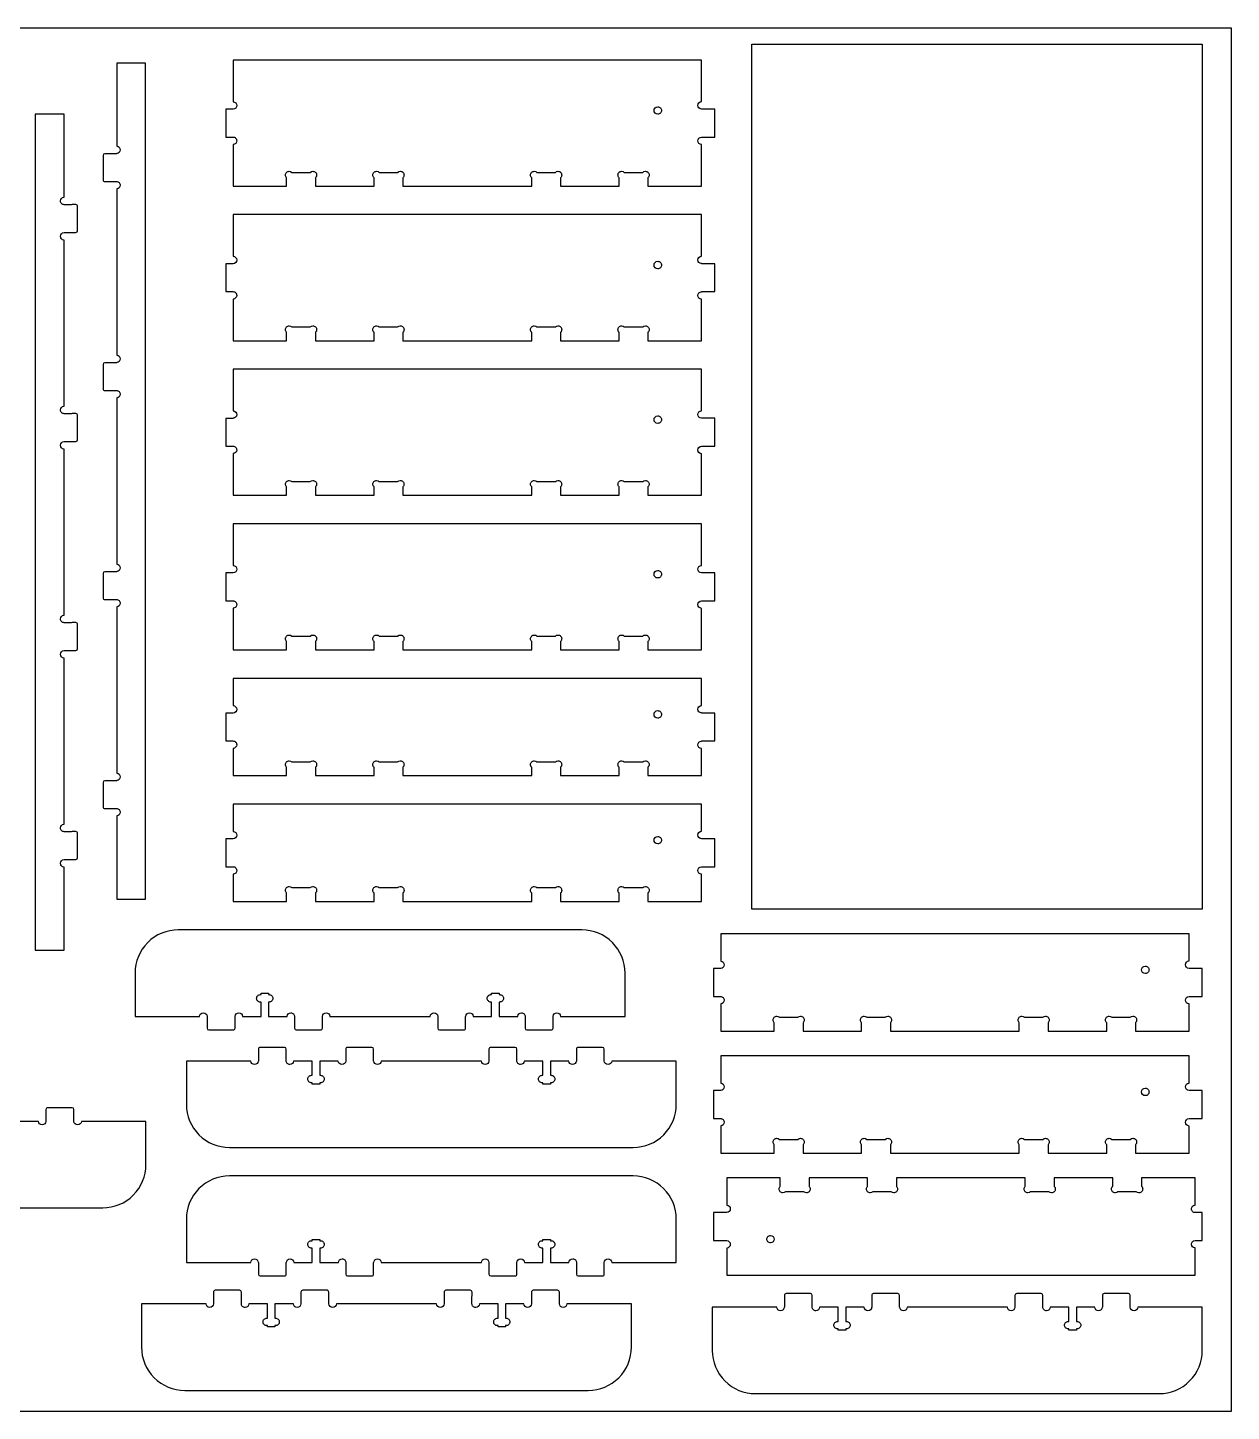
# Model space of a CAD drawing. Header units: millimetres. Extents: x 2352 to 2545, y 2416 to 2614.
# Drawn here: x 2502.78 to 2544.54, y 2566.26 to 2614.26 of the extents above; entities that cross this region are included whole.
import ezdxf

# ---------------------------------------------------------------- set-up
doc = ezdxf.new("R2010")
doc.units = ezdxf.units.MM
doc.layers.add('Layer_1', color=70, linetype='Continuous')

msp = doc.modelspace()

# ---------------------------------------------------------------- linework, layer by layer
at = {"layer": 'Layer_1'}
for points in [[(2448.54, 2614.258), (2544.538, 2614.258), (2544.538, 2566.26), (2448.54, 2566.26)], [(2543.53, 2583.684), (2527.907, 2583.684), (2527.907, 2613.683), (2543.53, 2613.683)]]:
    msp.add_lwpolyline(points, close=True, dxfattribs=at)
for points in [[(2505.59, 2587.168), (2505.62, 2587.172), (2505.86, 2587.172, -0.41581), (2505.99, 2587.042, -0.399408), (2505.867, 2586.912), (2505.867, 2584.028), (2506.865, 2584.028), (2506.865, 2613.027), (2506.865, 2613.027), (2505.867, 2613.027), (2505.867, 2610.148, -0.401449), (2505.99, 2610.019, -0.401526), (2505.867, 2609.889), (2505.867, 2609.887), (2505.803, 2609.887), (2505.612, 2609.887), (2505.457, 2609.887, 0.413197), (2505.395, 2609.825), (2505.395, 2608.981, 0.416746), (2505.457, 2608.919), (2505.59, 2608.919), (2505.62, 2608.922), (2505.86, 2608.922, -0.41581), (2505.99, 2608.792, -0.399408), (2505.867, 2608.663), (2505.867, 2602.898, -0.401458), (2505.99, 2602.768, -0.401526), (2505.867, 2602.639), (2505.867, 2602.637), (2505.803, 2602.637), (2505.612, 2602.637), (2505.457, 2602.637, 0.413083), (2505.395, 2602.574), (2505.395, 2601.731, 0.416746), (2505.457, 2601.668), (2505.59, 2601.668), (2505.62, 2601.672), (2505.86, 2601.672, -0.41581), (2505.99, 2601.542, -0.399408), (2505.867, 2601.412), (2505.867, 2595.648, -0.401448), (2505.99, 2595.518, -0.401505), (2505.867, 2595.389), (2505.867, 2595.387), (2505.803, 2595.387), (2505.612, 2595.387), (2505.457, 2595.387, 0.413091), (2505.395, 2595.324), (2505.395, 2594.481, 0.416746), (2505.457, 2594.418), (2505.59, 2594.418), (2505.62, 2594.422), (2505.86, 2594.422, -0.415804), (2505.99, 2594.292, -0.399395), (2505.867, 2594.162), (2505.867, 2588.398, -0.401458), (2505.99, 2588.268, -0.401526), (2505.867, 2588.139), (2505.867, 2588.137), (2505.803, 2588.137), (2505.612, 2588.137), (2505.457, 2588.137, 0.413102), (2505.395, 2588.074), (2505.395, 2587.231, 0.416746), (2505.457, 2587.168)], [(2509.661, 2610.465), (2509.901, 2610.465, -0.415856), (2510.031, 2610.335, -0.402393), (2509.907, 2610.205), (2509.907, 2608.761), (2511.764, 2608.761), (2511.764, 2609.053, -0.20875), (2511.724, 2609.147, -0.415918), (2511.854, 2609.276, -0.196992), (2511.945, 2609.24), (2512.584, 2609.24, -0.197114), (2512.674, 2609.276, -0.414335), (2512.805, 2609.147, -0.202085), (2512.764, 2609.053), (2512.764, 2608.761), (2514.796, 2608.761), (2514.796, 2609.053, -0.20873), (2514.755, 2609.147, -0.415972), (2514.885, 2609.276, -0.196521), (2514.976, 2609.24), (2515.615, 2609.24, -0.196347), (2515.706, 2609.276, -0.416767), (2515.836, 2609.147, -0.201995), (2515.796, 2609.053), (2515.796, 2608.761), (2520.267, 2608.761), (2520.267, 2609.053, -0.20873), (2520.227, 2609.147, -0.415908), (2520.356, 2609.276, -0.196079), (2520.447, 2609.24), (2521.086, 2609.24, -0.196705), (2521.177, 2609.276, -0.416767), (2521.307, 2609.147, -0.201995), (2521.267, 2609.053), (2521.267, 2608.761), (2523.298, 2608.761), (2523.298, 2609.053, -0.20926), (2523.258, 2609.147, -0.415918), (2523.388, 2609.276, -0.196959), (2523.479, 2609.24), (2524.117, 2609.24, -0.196661), (2524.208, 2609.276, -0.416742), (2524.338, 2609.147, -0.20218), (2524.298, 2609.053), (2524.298, 2608.761), (2526.155, 2608.761), (2526.155, 2610.203, -0.400046), (2526.032, 2610.332, -0.401943), (2526.155, 2610.462), (2526.155, 2610.464), (2526.424, 2610.464), (2526.615, 2610.464), (2526.615, 2611.432), (2526.237, 2611.432), (2526.155, 2611.432), (2526.155, 2611.434, -0.401771), (2526.032, 2611.564, -0.402557), (2526.155, 2611.693), (2526.155, 2613.135), (2509.907, 2613.135), (2509.907, 2613.135), (2509.907, 2611.691, -0.402899), (2510.031, 2611.561, -0.403033), (2509.907, 2611.431), (2509.907, 2611.43), (2509.844, 2611.43), (2509.657, 2611.43), (2509.657, 2610.464)], [(2504.317, 2608.121), (2504.286, 2608.117), (2504.047, 2608.117, -0.41594), (2503.917, 2608.247, -0.399463), (2504.04, 2608.377), (2504.04, 2611.261), (2503.042, 2611.261), (2503.042, 2582.263), (2503.042, 2582.263), (2504.04, 2582.263), (2504.04, 2585.141, -0.401325), (2503.917, 2585.271, -0.401582), (2504.04, 2585.4), (2504.04, 2585.402), (2504.104, 2585.402), (2504.294, 2585.402), (2504.45, 2585.402, 0.413271), (2504.512, 2585.465), (2504.512, 2586.308, 0.416613), (2504.45, 2586.371), (2504.317, 2586.371), (2504.286, 2586.367), (2504.047, 2586.367, -0.41594), (2503.917, 2586.497, -0.399463), (2504.04, 2586.627), (2504.04, 2592.391, -0.401333), (2503.917, 2592.521, -0.401582), (2504.04, 2592.651), (2504.04, 2592.653), (2504.104, 2592.653), (2504.294, 2592.653), (2504.45, 2592.653, 0.413156), (2504.512, 2592.715), (2504.512, 2593.559, 0.416613), (2504.45, 2593.621), (2504.317, 2593.621), (2504.286, 2593.617), (2504.047, 2593.617, -0.41594), (2503.917, 2593.747, -0.399463), (2504.04, 2593.877), (2504.04, 2599.641, -0.401324), (2503.917, 2599.771, -0.401561), (2504.04, 2599.901), (2504.04, 2599.902), (2504.104, 2599.902), (2504.294, 2599.902), (2504.45, 2599.902, 0.413165), (2504.512, 2599.965), (2504.512, 2600.809, 0.416613), (2504.45, 2600.871), (2504.317, 2600.871), (2504.286, 2600.867), (2504.047, 2600.867, -0.415935), (2503.917, 2600.997, -0.39945), (2504.04, 2601.127), (2504.04, 2606.891, -0.401333), (2503.917, 2607.021, -0.401582), (2504.04, 2607.151), (2504.04, 2607.152), (2504.104, 2607.152), (2504.294, 2607.152), (2504.45, 2607.152, 0.413176), (2504.512, 2607.215), (2504.512, 2608.059, 0.416613), (2504.45, 2608.121)], [(2524.638, 2611.256, -0.413301), (2524.509, 2611.386, -0.413316), (2524.638, 2611.515, -0.414338), (2524.768, 2611.386, -0.414937)], [(2509.661, 2605.102), (2509.901, 2605.102, -0.415916), (2510.031, 2604.972, -0.402393), (2509.907, 2604.843), (2509.907, 2603.399), (2511.764, 2603.399), (2511.764, 2603.69, -0.208721), (2511.724, 2603.784, -0.415918), (2511.854, 2603.914, -0.196992), (2511.945, 2603.877), (2512.584, 2603.877, -0.197114), (2512.674, 2603.914, -0.414325), (2512.805, 2603.784, -0.202067), (2512.764, 2603.69), (2512.764, 2603.399), (2514.796, 2603.399), (2514.796, 2603.69, -0.20873), (2514.755, 2603.784, -0.415978), (2514.885, 2603.914, -0.196561), (2514.976, 2603.877), (2515.615, 2603.877, -0.196347), (2515.706, 2603.914, -0.416767), (2515.836, 2603.784, -0.201995), (2515.796, 2603.69), (2515.796, 2603.399), (2520.267, 2603.399), (2520.267, 2603.69, -0.20873), (2520.227, 2603.784, -0.415908), (2520.356, 2603.914, -0.196079), (2520.447, 2603.877), (2521.086, 2603.877, -0.196705), (2521.177, 2603.914, -0.416767), (2521.307, 2603.784, -0.201995), (2521.267, 2603.69), (2521.267, 2603.399), (2523.298, 2603.399), (2523.298, 2603.69, -0.20926), (2523.258, 2603.784, -0.415918), (2523.388, 2603.914, -0.196959), (2523.479, 2603.877), (2524.117, 2603.877, -0.196661), (2524.208, 2603.914, -0.416742), (2524.338, 2603.784, -0.20218), (2524.298, 2603.69), (2524.298, 2603.399), (2526.155, 2603.399), (2526.155, 2604.84, -0.400046), (2526.032, 2604.97, -0.401954), (2526.155, 2605.1), (2526.155, 2605.101), (2526.424, 2605.101), (2526.615, 2605.101), (2526.615, 2606.07), (2526.237, 2606.07), (2526.155, 2606.07), (2526.155, 2606.072, -0.401761), (2526.032, 2606.201, -0.402545), (2526.155, 2606.331), (2526.155, 2607.772), (2509.907, 2607.772), (2509.907, 2607.772), (2509.907, 2606.328, -0.402889), (2510.031, 2606.199, -0.40302), (2509.907, 2606.069), (2509.907, 2606.067), (2509.844, 2606.067), (2509.657, 2606.067), (2509.657, 2605.102)], [(2524.638, 2605.894, -0.413301), (2524.509, 2606.023, -0.413316), (2524.638, 2606.153, -0.414338), (2524.768, 2606.023, -0.414937)], [(2509.661, 2599.74), (2509.901, 2599.74, -0.415916), (2510.031, 2599.61, -0.402393), (2509.907, 2599.481), (2509.907, 2598.036), (2511.764, 2598.036), (2511.764, 2598.328, -0.208721), (2511.724, 2598.422, -0.415918), (2511.854, 2598.552, -0.196992), (2511.945, 2598.515), (2512.584, 2598.515, -0.197114), (2512.674, 2598.552, -0.414335), (2512.805, 2598.422, -0.202067), (2512.764, 2598.328), (2512.764, 2598.036), (2514.796, 2598.036), (2514.796, 2598.328, -0.20873), (2514.755, 2598.422, -0.415972), (2514.885, 2598.552, -0.196521), (2514.976, 2598.515), (2515.615, 2598.515, -0.196347), (2515.706, 2598.552, -0.416767), (2515.836, 2598.422, -0.201995), (2515.796, 2598.328), (2515.796, 2598.036), (2520.267, 2598.036), (2520.267, 2598.328, -0.20873), (2520.227, 2598.422, -0.415908), (2520.356, 2598.552, -0.196079), (2520.447, 2598.515), (2521.086, 2598.515, -0.196705), (2521.177, 2598.552, -0.416767), (2521.307, 2598.422, -0.201995), (2521.267, 2598.328), (2521.267, 2598.036), (2523.298, 2598.036), (2523.298, 2598.328, -0.20926), (2523.258, 2598.422, -0.415918), (2523.388, 2598.552, -0.196959), (2523.479, 2598.515), (2524.117, 2598.515, -0.196661), (2524.208, 2598.552, -0.416742), (2524.338, 2598.422, -0.20218), (2524.298, 2598.328), (2524.298, 2598.036), (2526.155, 2598.036), (2526.155, 2599.478, -0.400046), (2526.032, 2599.608, -0.401943), (2526.155, 2599.737), (2526.155, 2599.739), (2526.424, 2599.739), (2526.615, 2599.739), (2526.615, 2600.708), (2526.237, 2600.708), (2526.155, 2600.708), (2526.155, 2600.709, -0.401761), (2526.032, 2600.839, -0.402545), (2526.155, 2600.969), (2526.155, 2602.41), (2509.907, 2602.41), (2509.907, 2602.41), (2509.907, 2600.966, -0.402889), (2510.031, 2600.836, -0.40302), (2509.907, 2600.707), (2509.907, 2600.705), (2509.844, 2600.705), (2509.657, 2600.705), (2509.657, 2599.74)], [(2524.638, 2600.532, -0.413295), (2524.509, 2600.661, -0.413316), (2524.638, 2600.79, -0.414338), (2524.768, 2600.661, -0.414939)], [(2509.661, 2594.378), (2509.901, 2594.378, -0.415916), (2510.031, 2594.248, -0.402393), (2509.907, 2594.118), (2509.907, 2592.674), (2511.764, 2592.674), (2511.764, 2592.965, -0.208721), (2511.724, 2593.06, -0.415916), (2511.854, 2593.189, -0.196985), (2511.945, 2593.153), (2512.584, 2593.153, -0.197135), (2512.674, 2593.189, -0.414331), (2512.805, 2593.06, -0.202067), (2512.764, 2592.965), (2512.764, 2592.674), (2514.796, 2592.674), (2514.796, 2592.965, -0.20873), (2514.755, 2593.06, -0.41597), (2514.885, 2593.189, -0.196514), (2514.976, 2593.153), (2515.615, 2593.153, -0.196368), (2515.706, 2593.189, -0.416772), (2515.836, 2593.06, -0.201995), (2515.796, 2592.965), (2515.796, 2592.674), (2520.267, 2592.674), (2520.267, 2592.965, -0.20873), (2520.227, 2593.06, -0.415906), (2520.356, 2593.189, -0.196072), (2520.447, 2593.153), (2521.086, 2593.153, -0.196726), (2521.177, 2593.189, -0.416772), (2521.307, 2593.06, -0.201995), (2521.267, 2592.965), (2521.267, 2592.674), (2523.298, 2592.674), (2523.298, 2592.965, -0.20926), (2523.258, 2593.06, -0.415916), (2523.388, 2593.189, -0.196952), (2523.479, 2593.153), (2524.117, 2593.153, -0.196682), (2524.208, 2593.189, -0.416748), (2524.338, 2593.06, -0.20218), (2524.298, 2592.965), (2524.298, 2592.674), (2526.155, 2592.674), (2526.155, 2594.115, -0.400046), (2526.032, 2594.245, -0.401943), (2526.155, 2594.375), (2526.155, 2594.377), (2526.424, 2594.377), (2526.615, 2594.377), (2526.615, 2595.345), (2526.237, 2595.345), (2526.155, 2595.345), (2526.155, 2595.347, -0.401771), (2526.032, 2595.477, -0.402557), (2526.155, 2595.606), (2526.155, 2597.048), (2509.907, 2597.048), (2509.907, 2597.048), (2509.907, 2595.604, -0.402889), (2510.031, 2595.474, -0.403031), (2509.907, 2595.344), (2509.907, 2595.343), (2509.844, 2595.343), (2509.657, 2595.343), (2509.657, 2594.377)], [(2524.638, 2595.169, -0.413295), (2524.509, 2595.298, -0.413316), (2524.638, 2595.428, -0.414338), (2524.768, 2595.298, -0.414939)], [(2509.661, 2589.515), (2509.901, 2589.515, -0.415916), (2510.031, 2589.385, -0.402393), (2509.907, 2589.256), (2509.907, 2588.312), (2511.764, 2588.312), (2511.764, 2588.603, -0.209067), (2511.724, 2588.697, -0.415916), (2511.854, 2588.827, -0.196985), (2511.945, 2588.79), (2512.584, 2588.79, -0.197135), (2512.674, 2588.827, -0.41434), (2512.805, 2588.697, -0.202085), (2512.764, 2588.603), (2512.764, 2588.312), (2514.796, 2588.312), (2514.796, 2588.603, -0.209047), (2514.755, 2588.697, -0.41597), (2514.885, 2588.827, -0.196514), (2514.976, 2588.79), (2515.615, 2588.79, -0.196758), (2515.706, 2588.827, -0.416772), (2515.836, 2588.697, -0.201987), (2515.796, 2588.603), (2515.796, 2588.312), (2520.267, 2588.312), (2520.267, 2588.603, -0.209047), (2520.227, 2588.697, -0.415906), (2520.356, 2588.827, -0.195634), (2520.447, 2588.79), (2521.086, 2588.79, -0.196726), (2521.177, 2588.827, -0.416772), (2521.307, 2588.697, -0.201995), (2521.267, 2588.603), (2521.267, 2588.312), (2523.298, 2588.312), (2523.298, 2588.603, -0.209576), (2523.258, 2588.697, -0.415916), (2523.388, 2588.827, -0.196952), (2523.479, 2588.79), (2524.117, 2588.79, -0.196682), (2524.208, 2588.827, -0.416748), (2524.338, 2588.697, -0.20218), (2524.298, 2588.603), (2524.298, 2588.312), (2526.155, 2588.312), (2526.155, 2589.253, -0.399985), (2526.032, 2589.383, -0.401804), (2526.155, 2589.512), (2526.155, 2589.514), (2526.424, 2589.514), (2526.615, 2589.514), (2526.615, 2590.483), (2526.237, 2590.483), (2526.155, 2590.483), (2526.155, 2590.485, -0.401822), (2526.032, 2590.614, -0.402467), (2526.155, 2590.744), (2526.155, 2591.685), (2509.907, 2591.685), (2509.907, 2591.685), (2509.907, 2590.741, -0.40294), (2510.031, 2590.612, -0.403055), (2509.907, 2590.482), (2509.907, 2590.48), (2509.844, 2590.48), (2509.657, 2590.48), (2509.657, 2589.515)], [(2524.638, 2590.307, -0.413295), (2524.509, 2590.436, -0.413314), (2524.638, 2590.566, -0.414344), (2524.768, 2590.436, -0.414939)], [(2509.661, 2585.153), (2509.901, 2585.153, -0.415916), (2510.031, 2585.023, -0.402393), (2509.907, 2584.893), (2509.907, 2583.949), (2511.764, 2583.949), (2511.764, 2584.241, -0.208721), (2511.724, 2584.335, -0.415916), (2511.854, 2584.465, -0.196985), (2511.945, 2584.428), (2512.584, 2584.428, -0.197135), (2512.674, 2584.465, -0.41434), (2512.805, 2584.335, -0.202067), (2512.764, 2584.241), (2512.764, 2583.949), (2514.796, 2583.949), (2514.796, 2584.241, -0.20873), (2514.755, 2584.335, -0.41597), (2514.885, 2584.465, -0.196514), (2514.976, 2584.428), (2515.615, 2584.428, -0.196726), (2515.706, 2584.465, -0.416772), (2515.836, 2584.335, -0.201995), (2515.796, 2584.241), (2515.796, 2583.949), (2520.267, 2583.949), (2520.267, 2584.241, -0.20873), (2520.227, 2584.335, -0.415906), (2520.356, 2584.465, -0.195634), (2520.447, 2584.428), (2521.086, 2584.428, -0.196726), (2521.177, 2584.465, -0.416772), (2521.307, 2584.335, -0.201995), (2521.267, 2584.241), (2521.267, 2583.949), (2523.298, 2583.949), (2523.298, 2584.241, -0.20926), (2523.258, 2584.335, -0.415916), (2523.388, 2584.465, -0.196952), (2523.479, 2584.428), (2524.117, 2584.428, -0.196682), (2524.208, 2584.465, -0.416748), (2524.338, 2584.335, -0.20218), (2524.298, 2584.241), (2524.298, 2583.949), (2526.155, 2583.949), (2526.155, 2584.891, -0.400046), (2526.032, 2585.021, -0.401943), (2526.155, 2585.15), (2526.155, 2585.151), (2526.424, 2585.151), (2526.615, 2585.151), (2526.615, 2586.12), (2526.237, 2586.12), (2526.155, 2586.12), (2526.155, 2586.122, -0.401771), (2526.032, 2586.252, -0.402557), (2526.155, 2586.382), (2526.155, 2587.323), (2509.907, 2587.323), (2509.907, 2587.323), (2509.907, 2586.379, -0.402889), (2510.031, 2586.249, -0.403031), (2509.907, 2586.12), (2509.907, 2586.118), (2509.844, 2586.118), (2509.657, 2586.118), (2509.657, 2585.153)], [(2524.638, 2585.945, -0.413295), (2524.509, 2586.074, -0.413316), (2524.638, 2586.203, -0.414338), (2524.768, 2586.074, -0.414939)], [(2520.037, 2579.686), (2520.037, 2579.553, 0.41349), (2520.099, 2579.491), (2520.943, 2579.491, 0.416735), (2521.005, 2579.553), (2521.005, 2579.708), (2521.005, 2579.899), (2521.005, 2579.962), (2521.007, 2579.962, -0.40207), (2521.137, 2580.086, -0.402933), (2521.266, 2579.962), (2522.005, 2579.962), (2523.504, 2579.962), (2523.504, 2581.46), (2523.504, 2581.461, 0.415451), (2522.005, 2582.961), (2508.005, 2582.961, 0.415382), (2506.506, 2581.461), (2506.506, 2581.46), (2506.506, 2579.962), (2506.506, 2579.962), (2508.005, 2579.962), (2508.743, 2579.962, -0.402065), (2508.873, 2580.086, -0.402933), (2509.003, 2579.962), (2509.004, 2579.962), (2509.004, 2579.899), (2509.004, 2579.553, 0.413396), (2509.067, 2579.491), (2509.911, 2579.491, 0.416509), (2509.973, 2579.553), (2509.973, 2579.712), (2509.973, 2579.962), (2509.975, 2579.962, -0.403886), (2510.104, 2580.086, -0.403459), (2510.234, 2579.962), (2510.875, 2579.962), (2510.875, 2580.457), (2510.852, 2580.457, -0.414764), (2510.722, 2580.587, -0.416461), (2510.852, 2580.716), (2510.875, 2580.716), (2510.875, 2580.761), (2511.134, 2580.761), (2511.134, 2580.716), (2511.157, 2580.716, -0.416797), (2511.286, 2580.587, -0.41502), (2511.157, 2580.457), (2511.134, 2580.457), (2511.134, 2579.962), (2511.78, 2579.962, -0.403887), (2511.91, 2580.086, -0.416084), (2512.039, 2579.956), (2512.039, 2579.716, -0.09585), (2512.036, 2579.686), (2512.036, 2579.553, 0.413481), (2512.098, 2579.491), (2512.942, 2579.491, 0.41653), (2513.004, 2579.553), (2513.004, 2579.708), (2513.004, 2579.899), (2513.004, 2579.962), (2513.006, 2579.962, -0.402116), (2513.136, 2580.086, -0.402947), (2513.265, 2579.962), (2516.744, 2579.962, -0.40206), (2516.874, 2580.086, -0.402944), (2517.004, 2579.962), (2517.005, 2579.962), (2517.005, 2579.899), (2517.005, 2579.553, 0.413481), (2517.068, 2579.491), (2517.912, 2579.491, 0.41653), (2517.974, 2579.553), (2517.974, 2579.712), (2517.974, 2579.962), (2517.976, 2579.962, -0.403897), (2518.105, 2580.086, -0.403599), (2518.235, 2579.962), (2518.876, 2579.962), (2518.876, 2580.457), (2518.853, 2580.457, -0.414788), (2518.723, 2580.587, -0.416401), (2518.853, 2580.716), (2518.876, 2580.716), (2518.876, 2580.761), (2519.135, 2580.761), (2519.135, 2580.716), (2519.158, 2580.716, -0.416772), (2519.287, 2580.587, -0.41508), (2519.158, 2580.457), (2519.135, 2580.457), (2519.135, 2579.962), (2519.781, 2579.962, -0.403891), (2519.911, 2580.086, -0.416084), (2520.04, 2579.956), (2520.04, 2579.716, -0.09585)], [(2526.576, 2580.654), (2526.816, 2580.654, -0.415976), (2526.946, 2580.524, -0.402597), (2526.822, 2580.394), (2526.822, 2579.45), (2528.679, 2579.45), (2528.679, 2579.742, -0.208502), (2528.639, 2579.836, -0.41594), (2528.769, 2579.966, -0.196869), (2528.86, 2579.929), (2529.498, 2579.929, -0.197202), (2529.589, 2579.966, -0.416818), (2529.719, 2579.836, -0.202851), (2529.679, 2579.742), (2529.679, 2579.45), (2531.71, 2579.45), (2531.71, 2579.742, -0.208482), (2531.67, 2579.836, -0.415995), (2531.8, 2579.966, -0.196398), (2531.891, 2579.929), (2532.53, 2579.929, -0.196835), (2532.621, 2579.966, -0.416713), (2532.751, 2579.836, -0.202754), (2532.71, 2579.742), (2532.71, 2579.45), (2537.182, 2579.45), (2537.182, 2579.742, -0.208482), (2537.141, 2579.836, -0.415935), (2537.271, 2579.966, -0.195518), (2537.362, 2579.929), (2538.001, 2579.929, -0.196831), (2538.092, 2579.966, -0.416713), (2538.222, 2579.836, -0.202754), (2538.182, 2579.742), (2538.182, 2579.45), (2540.213, 2579.45), (2540.213, 2579.742, -0.209012), (2540.173, 2579.836, -0.41594), (2540.302, 2579.966, -0.196874), (2540.393, 2579.929), (2541.032, 2579.929, -0.196821), (2541.123, 2579.966, -0.416688), (2541.253, 2579.836, -0.202945), (2541.213, 2579.742), (2541.213, 2579.45), (2543.07, 2579.45), (2543.07, 2580.392, -0.400016), (2542.947, 2580.522, -0.401909), (2543.07, 2580.651), (2543.07, 2580.652), (2543.339, 2580.652), (2543.53, 2580.652), (2543.53, 2581.621), (2543.152, 2581.621), (2543.07, 2581.621), (2543.07, 2581.623, -0.401663), (2542.947, 2581.753, -0.40218), (2543.07, 2581.883), (2543.07, 2582.824), (2526.822, 2582.824), (2526.822, 2582.824), (2526.822, 2581.88, -0.402889), (2526.946, 2581.75, -0.403031), (2526.822, 2581.621), (2526.822, 2581.619), (2526.759, 2581.619), (2526.572, 2581.619), (2526.572, 2580.654)], [(2541.553, 2581.446, -0.413293), (2541.424, 2581.575, -0.413319), (2541.553, 2581.704, -0.414344), (2541.683, 2581.575, -0.414939)], [(2511.751, 2578.688), (2511.751, 2578.821, 0.41349), (2511.689, 2578.883), (2510.845, 2578.883, 0.416735), (2510.782, 2578.821), (2510.782, 2578.666), (2510.782, 2578.475), (2510.782, 2578.412), (2510.781, 2578.412, -0.402064), (2510.651, 2578.288, -0.402931), (2510.521, 2578.412), (2509.783, 2578.412), (2508.284, 2578.412), (2508.284, 2576.914), (2508.284, 2576.913, 0.415451), (2509.783, 2575.413), (2523.783, 2575.413, 0.415381), (2525.282, 2576.913), (2525.282, 2576.914), (2525.282, 2578.412), (2525.282, 2578.412), (2523.783, 2578.412), (2523.045, 2578.412, -0.402065), (2522.915, 2578.288, -0.402933), (2522.785, 2578.412), (2522.783, 2578.412), (2522.783, 2578.475), (2522.783, 2578.821, 0.413407), (2522.721, 2578.883), (2521.877, 2578.883, 0.416509), (2521.815, 2578.821), (2521.815, 2578.662), (2521.815, 2578.412), (2521.813, 2578.412, -0.403886), (2521.683, 2578.288, -0.403451), (2521.554, 2578.412), (2520.913, 2578.412), (2520.913, 2577.917), (2520.936, 2577.917, -0.414773), (2521.065, 2577.787, -0.416457), (2520.936, 2577.658), (2520.913, 2577.658), (2520.913, 2577.613), (2520.654, 2577.613), (2520.654, 2577.658), (2520.631, 2577.658, -0.414257), (2520.502, 2577.787, -0.415015), (2520.631, 2577.917), (2520.654, 2577.917), (2520.654, 2578.412), (2520.008, 2578.412, -0.403891), (2519.878, 2578.288, -0.416084), (2519.748, 2578.418), (2519.748, 2578.658, -0.095596), (2519.752, 2578.688), (2519.752, 2578.821, 0.41349), (2519.69, 2578.883), (2518.846, 2578.883, 0.416509), (2518.783, 2578.821), (2518.783, 2578.666), (2518.783, 2578.475), (2518.783, 2578.412), (2518.782, 2578.412, -0.402116), (2518.652, 2578.288, -0.402958), (2518.522, 2578.412), (2515.044, 2578.412, -0.402055), (2514.914, 2578.288, -0.402923), (2514.784, 2578.412), (2514.782, 2578.412), (2514.782, 2578.475), (2514.782, 2578.821, 0.41349), (2514.72, 2578.883), (2513.876, 2578.883, 0.416505), (2513.814, 2578.821), (2513.814, 2578.662), (2513.814, 2578.412), (2513.812, 2578.412, -0.403891), (2513.682, 2578.288, -0.403597), (2513.553, 2578.412), (2512.912, 2578.412), (2512.912, 2577.917), (2512.935, 2577.917, -0.414788), (2513.064, 2577.787, -0.416401), (2512.935, 2577.658), (2512.912, 2577.658), (2512.912, 2577.613), (2512.653, 2577.613), (2512.653, 2577.658), (2512.63, 2577.658, -0.416772), (2512.501, 2577.787, -0.41508), (2512.63, 2577.917), (2512.653, 2577.917), (2512.653, 2578.412), (2512.007, 2578.412, -0.403896), (2511.877, 2578.288, -0.416086), (2511.747, 2578.418), (2511.747, 2578.658, -0.095559)], [(2526.576, 2576.42), (2526.816, 2576.42, -0.415916), (2526.946, 2576.29, -0.402393), (2526.822, 2576.16), (2526.822, 2575.216), (2528.679, 2575.216), (2528.679, 2575.508, -0.208726), (2528.639, 2575.602, -0.415928), (2528.769, 2575.732, -0.196985), (2528.86, 2575.695), (2529.498, 2575.695, -0.197097), (2529.589, 2575.732, -0.414319), (2529.719, 2575.602, -0.202083), (2529.679, 2575.508), (2529.679, 2575.216), (2531.71, 2575.216), (2531.71, 2575.508, -0.208706), (2531.67, 2575.602, -0.415982), (2531.8, 2575.732, -0.196514), (2531.891, 2575.695), (2532.53, 2575.695, -0.19673), (2532.621, 2575.732, -0.416763), (2532.751, 2575.602, -0.201985), (2532.71, 2575.508), (2532.71, 2575.216), (2537.182, 2575.216), (2537.182, 2575.508, -0.208706), (2537.141, 2575.602, -0.415922), (2537.271, 2575.732, -0.195634), (2537.362, 2575.695), (2538.001, 2575.695, -0.196726), (2538.092, 2575.732, -0.416763), (2538.222, 2575.602, -0.201985), (2538.182, 2575.508), (2538.182, 2575.216), (2540.213, 2575.216), (2540.213, 2575.508, -0.209236), (2540.173, 2575.602, -0.415928), (2540.302, 2575.732, -0.19699), (2540.393, 2575.695), (2541.032, 2575.695, -0.196716), (2541.123, 2575.732, -0.416738), (2541.253, 2575.602, -0.202177), (2541.213, 2575.508), (2541.213, 2575.216), (2543.07, 2575.216), (2543.07, 2576.158, -0.399937), (2542.947, 2576.287, -0.401784), (2543.07, 2576.417), (2543.07, 2576.418), (2543.339, 2576.418), (2543.53, 2576.418), (2543.53, 2577.387), (2543.152, 2577.387), (2543.07, 2577.387), (2543.07, 2577.389, -0.40183), (2542.947, 2577.519, -0.402445), (2543.07, 2577.649), (2543.07, 2578.59), (2526.822, 2578.59), (2526.822, 2578.59), (2526.822, 2577.646, -0.40295), (2526.946, 2577.516, -0.403047), (2526.822, 2577.386), (2526.822, 2577.385), (2526.759, 2577.385), (2526.572, 2577.385), (2526.572, 2576.419)], [(2541.553, 2577.211, -0.413298), (2541.424, 2577.341, -0.413322), (2541.553, 2577.47, -0.414338), (2541.683, 2577.341, -0.414937)], [(2521.814, 2571.15), (2521.814, 2571.017, 0.413186), (2521.877, 2570.955), (2522.721, 2570.955, 0.416972), (2522.783, 2571.017), (2522.783, 2571.172), (2522.783, 2571.363), (2522.783, 2571.426), (2522.785, 2571.426, -0.402074), (2522.915, 2571.55, -0.402927), (2523.044, 2571.426), (2523.782, 2571.426), (2525.282, 2571.426), (2525.282, 2572.924), (2525.282, 2572.925, 0.415463), (2523.782, 2574.425), (2509.783, 2574.425, 0.415531), (2508.284, 2572.925), (2508.284, 2572.924), (2508.284, 2571.426), (2508.284, 2571.426), (2509.783, 2571.426), (2510.521, 2571.426, -0.402075), (2510.651, 2571.55, -0.402929), (2510.78, 2571.426), (2510.782, 2571.426), (2510.782, 2571.363), (2510.782, 2571.017, 0.413102), (2510.845, 2570.955), (2511.688, 2570.955, 0.416746), (2511.751, 2571.017), (2511.751, 2571.176), (2511.751, 2571.426), (2511.753, 2571.426, -0.403896), (2511.882, 2571.55, -0.403447), (2512.012, 2571.426), (2512.653, 2571.426), (2512.653, 2571.921), (2512.63, 2571.921, -0.414717), (2512.5, 2572.051, -0.416457), (2512.63, 2572.18), (2512.653, 2572.18), (2512.653, 2572.225), (2512.912, 2572.225), (2512.912, 2572.18), (2512.935, 2572.18, -0.414257), (2513.064, 2572.051, -0.41503), (2512.935, 2571.921), (2512.912, 2571.921), (2512.912, 2571.426), (2513.558, 2571.426, -0.403902), (2513.687, 2571.55, -0.416089), (2513.817, 2571.42), (2513.817, 2571.18, -0.095593), (2513.813, 2571.15), (2513.813, 2571.017, 0.413186), (2513.876, 2570.955), (2514.72, 2570.955, 0.416746), (2514.782, 2571.017), (2514.782, 2571.172), (2514.782, 2571.363), (2514.782, 2571.426), (2514.784, 2571.426, -0.402126), (2514.914, 2571.55, -0.402954), (2515.043, 2571.426), (2518.522, 2571.426, -0.402065), (2518.652, 2571.55, -0.402919), (2518.781, 2571.426), (2518.783, 2571.426), (2518.783, 2571.363), (2518.783, 2571.017, 0.413186), (2518.846, 2570.955), (2519.689, 2570.955, 0.416746), (2519.752, 2571.017), (2519.752, 2571.176), (2519.752, 2571.426), (2519.754, 2571.426, -0.403902), (2519.883, 2571.55, -0.403593), (2520.013, 2571.426), (2520.654, 2571.426), (2520.654, 2571.921), (2520.631, 2571.921, -0.414732), (2520.501, 2572.051, -0.416401), (2520.631, 2572.18), (2520.654, 2572.18), (2520.654, 2572.225), (2520.913, 2572.225), (2520.913, 2572.18), (2520.936, 2572.18, -0.416772), (2521.065, 2572.051, -0.415095), (2520.936, 2571.921), (2520.913, 2571.921), (2520.913, 2571.426), (2521.559, 2571.426, -0.403906), (2521.688, 2571.55, -0.416092), (2521.818, 2571.42), (2521.818, 2571.18, -0.095556)], [(2543.526, 2573.152), (2543.286, 2573.152, -0.415916), (2543.156, 2573.282, -0.402393), (2543.28, 2573.412), (2543.28, 2574.356), (2541.423, 2574.356), (2541.423, 2574.064, -0.208711), (2541.463, 2573.97, -0.415916), (2541.333, 2573.841, -0.196985), (2541.242, 2573.877), (2540.603, 2573.877, -0.197097), (2540.513, 2573.841, -0.414328), (2540.382, 2573.97, -0.20212), (2540.423, 2574.064), (2540.423, 2574.356), (2538.391, 2574.356), (2538.391, 2574.064, -0.208671), (2538.432, 2573.97, -0.41597), (2538.302, 2573.841, -0.196514), (2538.211, 2573.877), (2537.572, 2573.877, -0.196758), (2537.481, 2573.841, -0.416772), (2537.351, 2573.97, -0.202023), (2537.391, 2574.064), (2537.391, 2574.356), (2532.92, 2574.356), (2532.92, 2574.064, -0.208691), (2532.96, 2573.97, -0.41591), (2532.831, 2573.841, -0.195634), (2532.74, 2573.877), (2532.101, 2573.877, -0.196692), (2532.01, 2573.841, -0.416772), (2531.88, 2573.97, -0.20203), (2531.92, 2574.064), (2531.92, 2574.356), (2529.889, 2574.356), (2529.889, 2574.064, -0.209239), (2529.929, 2573.97, -0.41591), (2529.799, 2573.841, -0.19699), (2529.708, 2573.877), (2529.07, 2573.877, -0.196682), (2528.979, 2573.841, -0.416746), (2528.849, 2573.97, -0.202243), (2528.889, 2574.064), (2528.889, 2574.356), (2527.032, 2574.356), (2527.032, 2573.414, -0.399937), (2527.155, 2573.285, -0.401784), (2527.032, 2573.155), (2527.032, 2573.154), (2526.763, 2573.154), (2526.572, 2573.154), (2526.572, 2572.185), (2526.95, 2572.185), (2527.032, 2572.185), (2527.032, 2572.183, -0.401779), (2527.155, 2572.053, -0.402455), (2527.032, 2571.924), (2527.032, 2570.982), (2543.28, 2570.982), (2543.28, 2570.982), (2543.28, 2571.926, -0.402894), (2543.156, 2572.056, -0.403251), (2543.28, 2572.186), (2543.28, 2572.187), (2543.343, 2572.187), (2543.53, 2572.187), (2543.53, 2573.153)], [(2528.549, 2572.361, -0.413286), (2528.678, 2572.231, -0.413306), (2528.549, 2572.102, -0.41441), (2528.419, 2572.231, -0.414928)], [(2518.197, 2570.263), (2518.197, 2570.396, 0.413465), (2518.134, 2570.458), (2517.29, 2570.458, 0.416529), (2517.228, 2570.396), (2517.228, 2570.241), (2517.228, 2570.05), (2517.228, 2569.987), (2517.226, 2569.987, -0.402112), (2517.096, 2569.863, -0.402953), (2516.967, 2569.987), (2513.488, 2569.987, -0.402053), (2513.358, 2569.863, -0.402939), (2513.229, 2569.987), (2513.227, 2569.987), (2513.227, 2570.05), (2513.227, 2570.396, 0.413465), (2513.164, 2570.458), (2512.321, 2570.458, 0.416529), (2512.258, 2570.396), (2512.258, 2570.237), (2512.258, 2569.987), (2512.256, 2569.987, -0.403893), (2512.127, 2569.863, -0.403595), (2511.997, 2569.987), (2511.356, 2569.987), (2511.356, 2569.492), (2511.379, 2569.492, -0.414792), (2511.509, 2569.362, -0.416403), (2511.379, 2569.233), (2511.356, 2569.233), (2511.356, 2569.188), (2511.097, 2569.188), (2511.097, 2569.233), (2511.074, 2569.233, -0.416773), (2510.945, 2569.362, -0.415066), (2511.074, 2569.492), (2511.097, 2569.492), (2511.097, 2569.987), (2510.451, 2569.987, -0.403889), (2510.322, 2569.863, -0.416089), (2510.192, 2569.993), (2510.192, 2570.233, -0.095849), (2510.196, 2570.263), (2510.196, 2570.396, 0.413465), (2510.133, 2570.458), (2509.289, 2570.458, 0.416775), (2509.227, 2570.396), (2509.227, 2570.241), (2509.227, 2570.05), (2509.227, 2569.987), (2509.225, 2569.987, -0.402063), (2509.095, 2569.863, -0.402939), (2508.966, 2569.987), (2508.228, 2569.987), (2506.728, 2569.987), (2506.728, 2568.489), (2506.728, 2568.488, 0.415451), (2508.228, 2566.988), (2522.227, 2566.988, 0.415382), (2523.727, 2568.488), (2523.727, 2568.489), (2523.727, 2569.987), (2523.727, 2569.987), (2522.227, 2569.987), (2521.489, 2569.987, -0.402062), (2521.359, 2569.863, -0.402928), (2521.23, 2569.987), (2521.228, 2569.987), (2521.228, 2570.05), (2521.228, 2570.396, 0.41337), (2521.165, 2570.458), (2520.322, 2570.458, 0.416524), (2520.259, 2570.396), (2520.259, 2570.237), (2520.259, 2569.987), (2520.257, 2569.987, -0.403879), (2520.128, 2569.863, -0.403465), (2519.998, 2569.987), (2519.357, 2569.987), (2519.357, 2569.492), (2519.38, 2569.492, -0.414768), (2519.51, 2569.362, -0.416463), (2519.38, 2569.233), (2519.357, 2569.233), (2519.357, 2569.188), (2519.098, 2569.188), (2519.098, 2569.233), (2519.076, 2569.233, -0.416787), (2518.946, 2569.362, -0.41501), (2519.076, 2569.492), (2519.098, 2569.492), (2519.098, 2569.987), (2518.452, 2569.987, -0.403893), (2518.323, 2569.863, -0.416092), (2518.193, 2569.993), (2518.193, 2570.233, -0.095812)], [(2529.999, 2570.149), (2529.999, 2570.282, 0.413476), (2529.937, 2570.344), (2529.093, 2570.344, 0.416755), (2529.031, 2570.282), (2529.031, 2570.127), (2529.031, 2569.936), (2529.031, 2569.873), (2529.029, 2569.873, -0.402074), (2528.899, 2569.749, -0.402919), (2528.769, 2569.873), (2528.031, 2569.873), (2526.532, 2569.873), (2526.532, 2568.374), (2526.532, 2568.374, 0.415451), (2528.031, 2566.874), (2542.031, 2566.874, 0.415382), (2543.53, 2568.374), (2543.53, 2568.374), (2543.53, 2569.873), (2543.53, 2569.873), (2542.031, 2569.873), (2541.293, 2569.873, -0.40208), (2541.163, 2569.749, -0.402929), (2541.033, 2569.873), (2541.032, 2569.873), (2541.032, 2569.936), (2541.032, 2570.282, 0.413362), (2540.969, 2570.344), (2540.125, 2570.344, 0.416529), (2540.063, 2570.282), (2540.063, 2570.123), (2540.063, 2569.873), (2540.061, 2569.873, -0.403887), (2539.932, 2569.749, -0.403445), (2539.802, 2569.873), (2539.161, 2569.873), (2539.161, 2569.378), (2539.184, 2569.378, -0.414777), (2539.314, 2569.248, -0.416457), (2539.184, 2569.119), (2539.161, 2569.119), (2539.161, 2569.074), (2538.902, 2569.074), (2538.902, 2569.119), (2538.879, 2569.119, -0.416797), (2538.75, 2569.248, -0.41501), (2538.879, 2569.378), (2538.902, 2569.378), (2538.902, 2569.873), (2538.256, 2569.873, -0.403902), (2538.126, 2569.749, -0.416089), (2537.997, 2569.879), (2537.997, 2570.119, -0.095849), (2538, 2570.149), (2538, 2570.282, 0.413465), (2537.938, 2570.344), (2537.094, 2570.344, 0.416529), (2537.032, 2570.282), (2537.032, 2570.127), (2537.032, 2569.936), (2537.032, 2569.873), (2537.03, 2569.873, -0.40213), (2536.9, 2569.749, -0.402964), (2536.771, 2569.873), (2533.292, 2569.873, -0.402065), (2533.162, 2569.749, -0.402919), (2533.032, 2569.873), (2533.031, 2569.873), (2533.031, 2569.936), (2533.031, 2570.282, 0.413465), (2532.968, 2570.344), (2532.124, 2570.344, 0.416529), (2532.062, 2570.282), (2532.062, 2570.123), (2532.062, 2569.873), (2532.06, 2569.873, -0.403902), (2531.931, 2569.749, -0.403593), (2531.801, 2569.873), (2531.16, 2569.873), (2531.16, 2569.378), (2531.183, 2569.378, -0.414792), (2531.313, 2569.248, -0.416401), (2531.183, 2569.119), (2531.16, 2569.119), (2531.16, 2569.074), (2530.901, 2569.074), (2530.901, 2569.119), (2530.878, 2569.119, -0.416772), (2530.749, 2569.248, -0.41507), (2530.878, 2569.378), (2530.901, 2569.378), (2530.901, 2569.873), (2530.255, 2569.873, -0.403906), (2530.125, 2569.749, -0.416092), (2529.996, 2569.879), (2529.996, 2570.119, -0.095849)]]:
    msp.add_lwpolyline(points, format="xyb", close=True, dxfattribs=at)
msp.add_lwpolyline([(2491.383, 2573.321), (2505.382, 2573.321, 0.415383), (2506.881, 2574.82), (2506.881, 2574.821), (2506.881, 2576.319), (2506.881, 2576.319), (2505.382, 2576.319), (2504.644, 2576.319, -0.40208), (2504.514, 2576.195, -0.402939), (2504.385, 2576.319), (2504.383, 2576.319), (2504.383, 2576.382), (2504.383, 2576.728, 0.413362), (2504.32, 2576.79), (2503.477, 2576.79, 0.41655), (2503.414, 2576.728), (2503.414, 2576.569), (2503.414, 2576.319), (2503.412, 2576.319, -0.403887), (2503.283, 2576.195, -0.403445), (2503.153, 2576.319), (2502.512, 2576.319)], format="xyb", dxfattribs=at)

doc.saveas('drawing.dxf')
